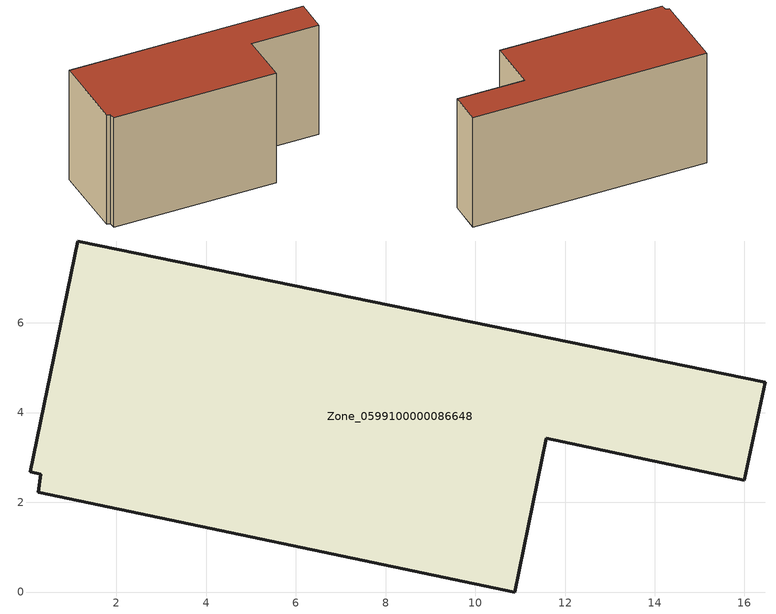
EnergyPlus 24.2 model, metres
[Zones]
Zone_0599100000086648
 floor ground (C_G): 0.26,2.22 0.31,2.62 0.09,2.68 1.14,7.82 16.46,4.67 16,2.49 11.58,3.43 10.88,0 z0
 wall outside (C_F): 11.58,3.43 16,2.49 16.46,4.67 1.14,7.82 0.09,2.68 0.31,2.62 0.26,2.22 10.88,0 11.58,3.43 z0:8.02
 roof outside (C_R): 0.31,2.62 0.26,2.22 10.88,0 11.58,3.43 16,2.49 16.46,4.67 1.14,7.82 0.09,2.68 z8.02
[BUILDING]
Pand.0599100000086648: North Axis=0; Terrain=City; Loads Convergence Tolerance Value=0.04; Temperature Convergence Tolerance Value=0.4; Solar Distribution=FullExterior; Maximum Number of Warmup Days=25; Minimum Number of Warmup Days=1
[Site:Location]
Rotterdam.The.Hague.AP_ZH_NLD Design_Conditions: Latitude=51.96; Longitude=4.45; Time Zone=1; Elevation=-4.5
[SITE:GROUNDTEMPERATURE:BUILDINGSURFACE]
18, 18, 18, 18, 18, 18, 18, 18, 18, 18, 18, 18
[MATERIAL] Thermal Absorptance=0.9; Solar Absorptance=0.7; Visible Absorptance=0.7
Name | Roughness | Thickness | Conductivity | Density | Specific Heat
G.TC.1975-1991 | MediumSmooth | 0.15 | 0.288461 | 540 | 1210
F.TC.1975-1991 | Rough | 0.3 | 0.230769 | 1920 | 840
R.TC.1975-1991 | MediumRough | 0.2 | 0.153846 | 1500 | 1000
[CONSTRUCTION]
C_G: G.TC.1975-1991
C_F: F.TC.1975-1991
C_R: R.TC.1975-1991
[ZONE]
Zone_0599100000086648: Type=1; Multiplier=1; Ceiling Height=Autocalculate; Volume=Autocalculate; Floor Area=autocalculate; Part of Total Floor Area=Yes
[ZONEINFILTRATION:DESIGNFLOWRATE]
Infil_Zone_0599100000086648: Zone or ZoneList or Space or SpaceList=Zone_0599100000086648; Schedule=AlwaysOn; Design Flow Rate Calculation Method=Flow/Area; Flow Rate per Floor Area=0.003; Constant Term Coefficient=1; Temperature Term Coefficient=0; Velocity Term Coefficient=0; Velocity Squared Term Coefficient=0
[HVACTEMPLATE:ZONE:IDEALLOADSAIRSYSTEM]
Zone_0599100000086648: Maximum Heating Supply Air Temperature=50; Minimum Cooling Supply Air Temperature=13; Maximum Heating Supply Air Humidity Ratio=0.0156; Minimum Cooling Supply Air Humidity Ratio=0.0077; Heating Limit=NoLimit; Cooling Limit=NoLimit; Dehumidification Control Type=ConstantSensibleHeatRatio; Cooling Sensible Heat Ratio=0.7; Dehumidification Setpoint=60; Humidification Control Type=None; Humidification Setpoint=30; Outdoor Air Method=None; Outdoor Air Flow Rate per Person=0.00944; Outdoor Air Flow Rate per Zone Floor Area=0; Outdoor Air Flow Rate per Zone=0; Demand Controlled Ventilation Type=None; Outdoor Air Economizer Type=NoEconomizer; Heat Recovery Type=None; Sensible Heat Recovery Effectiveness=0.7; Latent Heat Recovery Effectiveness=0.65
[ZONECONTROL:THERMOSTAT]
ThermostatControl_Zone_0599100000086648: Zone or ZoneList=Zone_0599100000086648; Control Type Schedule=DualSetpointControlType; Control 1=Thermostat_Zone_0599100000086648; Temperature Difference Between Cutout And Setpoint=0
[THERMOSTATSETPOINT:DUALSETPOINT]
Thermostat_Zone_0599100000086648: Heating Setpoint Temperature Schedule=HeatingSetpoint_Zone_0599100000086648; Cooling Setpoint Temperature Schedule=CoolingSetpoint_Zone_0599100000086648
[SCHEDULE:COMPACT]
HeatingSetpoint_Zone_0599100000086648: Through: 12/31, For: AllDays, Until: 24:00, 21
CoolingSetpoint_Zone_0599100000086648: Through: 12/31, For: AllDays, Until: 24:00, 24
DualSetpointControlType: Through: 12/31, For: AllDays, Until: 24:00, 4
AlwaysOn: Through: 12/31, For: AllDays, Until: 24:00, 1
